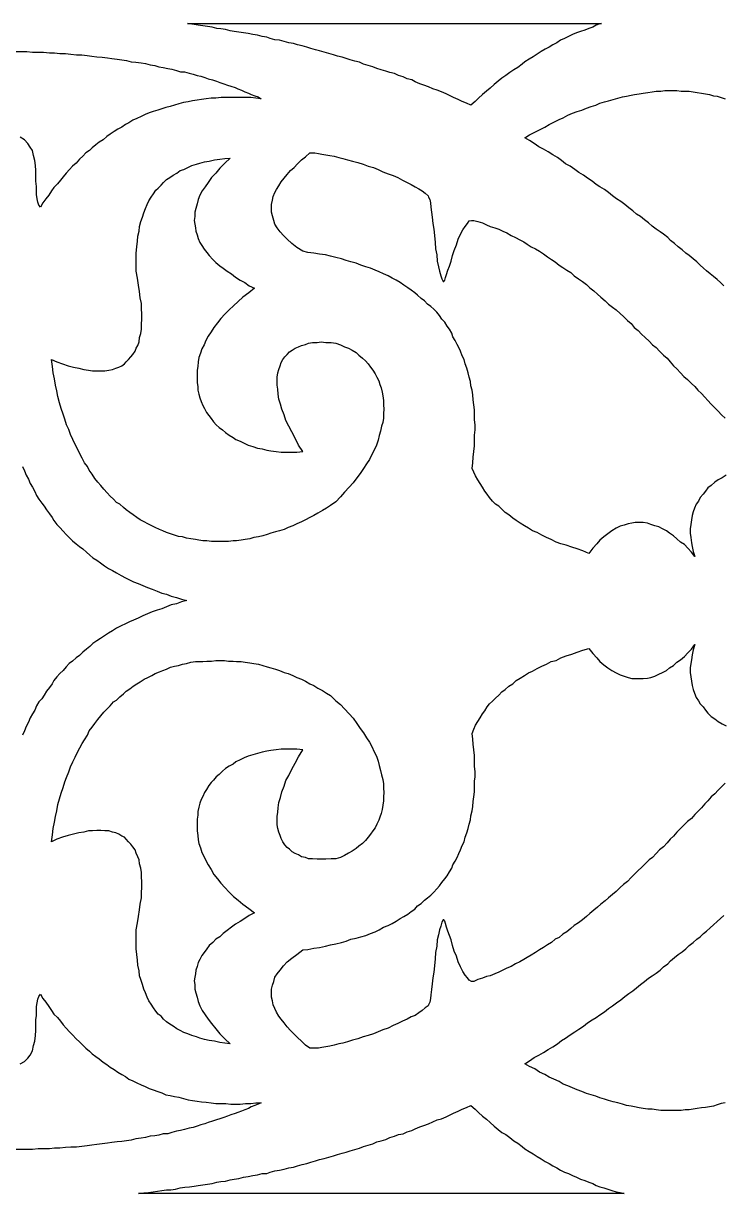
# Model space of a CAD drawing. Extents: x -372 to 372, y -358 to 358.
# Drawn here: x -160.5 to -119.2, y -146.8 to -77.5 of the extents above; entities that cross this region are included whole.
import ezdxf

# ---------------------------------------------------------------- set-up
doc = ezdxf.new("R2010")
doc.units = 0
doc.layers.add('LAYER_1', color=18, linetype='CONTINUOUS')

msp = doc.modelspace()

# ---------------------------------------------------------------- linework, layer by layer
at = {"layer": 'LAYER_1'}
for points in [[(-126.423, -77.538), (-126.629, -77.613), (-126.835, -77.724), (-127.076, -77.799), (-127.316, -77.911), (-127.556, -77.985), (-127.796, -78.06), (-128.037, -78.171), (-128.277, -78.283), (-128.517, -78.395), (-128.758, -78.507), (-128.964, -78.656), (-129.204, -78.768), (-129.41, -78.917), (-129.65, -79.029), (-129.89, -79.178), (-130.131, -79.327), (-130.371, -79.476), (-130.611, -79.625), (-130.852, -79.774), (-131.023, -79.923), (-131.263, -80.109), (-131.504, -80.258), (-131.744, -80.407), (-131.984, -80.594), (-132.225, -80.743), (-132.431, -80.929), (-132.671, -81.115), (-132.911, -81.339), (-133.117, -81.525), (-133.357, -81.711), (-133.598, -81.935), (-133.804, -82.121), (-134.044, -82.345), (-134.319, -82.233), (-134.559, -82.121), (-134.799, -82.01), (-135.074, -81.898), (-135.28, -81.786), (-135.52, -81.674), (-135.795, -81.562), (-136.035, -81.451), (-136.31, -81.376), (-136.55, -81.264), (-136.824, -81.153), (-137.065, -81.078), (-137.339, -80.966), (-137.545, -80.854), (-137.82, -80.78), (-138.06, -80.668), (-138.335, -80.594), (-138.575, -80.482), (-138.85, -80.407), (-139.09, -80.333), (-139.365, -80.258), (-139.605, -80.184), (-139.845, -80.072), (-140.12, -79.997), (-140.394, -79.923), (-140.635, -79.811), (-140.909, -79.737), (-141.184, -79.662), (-141.424, -79.587), (-141.665, -79.513), (-141.939, -79.438), (-142.179, -79.364), (-142.454, -79.289), (-142.729, -79.215), (-143.003, -79.14), (-143.244, -79.066), (-143.518, -78.991), (-143.759, -78.917), (-144.033, -78.842), (-144.308, -78.768), (-144.548, -78.693), (-144.823, -78.656), (-145.097, -78.581), (-145.372, -78.507), (-145.647, -78.47), (-145.921, -78.395), (-146.127, -78.321), (-146.402, -78.283), (-146.676, -78.209), (-146.951, -78.171), (-147.226, -78.097), (-147.5, -78.06), (-147.775, -78.022), (-148.049, -77.985), (-148.29, -77.948), (-148.564, -77.873), (-148.839, -77.836), (-149.079, -77.799), (-149.354, -77.724), (-149.628, -77.687), (-149.903, -77.65), (-150.178, -77.613), (-150.418, -77.575), (-150.693, -77.538), (-150.807, -77.507), (-126.323, -77.507)], [(-148.599, -85.773), (-148.908, -86.071), (-149.148, -86.369), (-149.388, -86.63), (-149.594, -86.928), (-149.766, -87.189), (-149.937, -87.413), (-150.075, -87.674), (-150.178, -87.934), (-150.246, -88.195), (-150.315, -88.456), (-150.384, -88.68), (-150.384, -88.941), (-150.418, -89.164), (-150.384, -89.388), (-150.349, -89.611), (-150.315, -89.798), (-150.246, -90.021), (-150.178, -90.245), (-150.075, -90.468), (-149.972, -90.655), (-149.834, -90.878), (-149.663, -91.064), (-149.525, -91.251), (-149.32, -91.474), (-149.148, -91.661), (-148.908, -91.847), (-148.702, -91.996), (-148.461, -92.182), (-148.221, -92.331), (-147.981, -92.518), (-147.706, -92.704), (-147.432, -92.853), (-147.157, -93.039), (-146.848, -93.188), (-147.191, -93.449), (-147.535, -93.71), (-147.809, -93.971), (-148.084, -94.232), (-148.358, -94.455), (-148.599, -94.716), (-148.839, -94.977), (-149.045, -95.238), (-149.251, -95.499), (-149.423, -95.76), (-149.594, -96.02), (-149.731, -96.281), (-149.834, -96.542), (-149.972, -96.766), (-150.04, -97.027), (-150.143, -97.287), (-150.178, -97.548), (-150.212, -97.809), (-150.246, -98.033), (-150.246, -98.294), (-150.246, -98.554), (-150.246, -98.778), (-150.212, -99.002), (-150.212, -99.225), (-150.143, -99.449), (-150.075, -99.672), (-150.006, -99.896), (-149.903, -100.119), (-149.8, -100.306), (-149.697, -100.529), (-149.56, -100.716), (-149.423, -100.902), (-149.285, -101.088), (-149.114, -101.275), (-148.942, -101.424), (-148.736, -101.573), (-148.564, -101.722), (-148.358, -101.871), (-148.118, -102.02), (-147.946, -102.132), (-147.706, -102.243), (-147.466, -102.355), (-147.226, -102.467), (-146.951, -102.542), (-146.676, -102.653), (-146.402, -102.691), (-146.127, -102.765), (-145.887, -102.802), (-145.578, -102.84), (-145.269, -102.877), (-144.342, -102.877), (-143.999, -102.84), (-144.239, -102.467), (-144.445, -102.057), (-144.651, -101.684), (-144.823, -101.349), (-144.994, -101.014), (-145.097, -100.678), (-145.235, -100.343), (-145.303, -100.045), (-145.406, -99.747), (-145.441, -99.449), (-145.475, -99.151), (-145.509, -98.927), (-145.509, -98.666), (-145.509, -98.443), (-145.475, -98.182), (-145.406, -97.995), (-145.338, -97.772), (-145.269, -97.586), (-145.166, -97.399), (-145.063, -97.25), (-144.926, -97.101), (-144.788, -96.952), (-144.617, -96.84), (-144.445, -96.728), (-144.239, -96.654), (-144.067, -96.579), (-143.827, -96.505), (-143.656, -96.43), (-143.415, -96.393), (-143.141, -96.393), (-142.9, -96.356), (-142.626, -96.393), (-142.317, -96.393), (-142.042, -96.43), (-141.768, -96.542), (-141.527, -96.654), (-141.287, -96.728), (-141.081, -96.84), (-140.841, -96.989), (-140.669, -97.138), (-140.463, -97.325), (-140.292, -97.474), (-140.12, -97.66), (-139.983, -97.846), (-139.845, -98.033), (-139.708, -98.256), (-139.605, -98.443), (-139.502, -98.666), (-139.433, -98.89), (-139.365, -99.076), (-139.296, -99.337), (-139.262, -99.56), (-139.227, -99.821), (-139.227, -100.082), (-139.193, -100.343), (-139.227, -100.604), (-139.227, -100.865), (-139.262, -101.126), (-139.33, -101.349), (-139.399, -101.647), (-139.468, -101.908), (-139.536, -102.169), (-139.639, -102.467), (-139.777, -102.765), (-139.914, -103.026), (-140.051, -103.324), (-140.223, -103.585), (-140.394, -103.846), (-140.6, -104.144), (-140.806, -104.405), (-141.012, -104.703), (-141.253, -104.964), (-141.527, -105.262), (-141.768, -105.523), (-142.042, -105.821), (-142.351, -106.044), (-142.591, -106.193), (-142.832, -106.342), (-143.106, -106.491), (-143.347, -106.64), (-143.587, -106.752), (-143.827, -106.901), (-144.067, -107.013), (-144.342, -107.125), (-144.582, -107.237), (-144.857, -107.348), (-145.097, -107.46), (-145.372, -107.535), (-145.612, -107.609), (-145.887, -107.684), (-146.093, -107.758), (-146.367, -107.833), (-146.608, -107.907), (-146.882, -107.945), (-147.123, -108.019), (-147.397, -108.056), (-147.637, -108.094), (-147.912, -108.131), (-148.118, -108.131), (-148.393, -108.168), (-149.388, -108.168), (-149.663, -108.131), (-149.903, -108.131), (-150.143, -108.094), (-150.349, -108.056), (-150.624, -108.019), (-150.864, -107.982), (-151.105, -107.907), (-151.345, -107.87), (-151.585, -107.796), (-151.825, -107.721), (-152.066, -107.647), (-152.272, -107.535), (-152.478, -107.46), (-152.718, -107.348), (-152.924, -107.237), (-153.164, -107.125), (-153.37, -107.013), (-153.61, -106.901), (-153.816, -106.752), (-154.022, -106.603), (-154.228, -106.454), (-154.434, -106.305), (-154.606, -106.156), (-154.812, -105.97), (-155.018, -105.858), (-155.189, -105.672), (-155.395, -105.485), (-155.567, -105.299), (-155.773, -105.075), (-155.945, -104.852), (-156.116, -104.666), (-156.288, -104.442), (-156.46, -104.181), (-156.631, -103.958), (-156.734, -103.734), (-156.906, -103.51), (-157.043, -103.25), (-157.18, -102.989), (-157.318, -102.691), (-157.455, -102.43), (-157.592, -102.132), (-157.73, -101.834), (-157.833, -101.535), (-157.97, -101.275), (-158.073, -100.939), (-158.176, -100.641), (-158.279, -100.306), (-158.382, -99.97), (-158.485, -99.598), (-158.554, -99.262), (-158.622, -98.927), (-158.691, -98.554), (-158.759, -98.182), (-158.794, -97.809), (-158.862, -97.399), (-158.554, -97.548), (-158.21, -97.66), (-157.867, -97.772), (-157.558, -97.846), (-157.249, -97.921), (-156.94, -97.995), (-156.666, -98.033), (-156.425, -98.07), (-155.704, -98.07), (-155.464, -98.033), (-155.258, -97.995), (-155.052, -97.921), (-154.881, -97.846), (-154.709, -97.772), (-154.537, -97.66), (-154.434, -97.548), (-154.297, -97.399), (-154.16, -97.25), (-154.057, -97.101), (-153.919, -96.915), (-153.851, -96.728), (-153.748, -96.579), (-153.679, -96.356), (-153.645, -96.095), (-153.576, -95.871), (-153.542, -95.611), (-153.542, -95.312), (-153.507, -95.014), (-153.507, -94.716), (-153.542, -94.381), (-153.542, -94.083), (-153.61, -93.747), (-153.645, -93.375), (-153.713, -93.002), (-153.782, -92.592), (-153.851, -92.182), (-153.851, -91.847), (-153.851, -91.474), (-153.851, -91.102), (-153.816, -90.729), (-153.782, -90.394), (-153.748, -90.096), (-153.679, -89.798), (-153.645, -89.537), (-153.576, -89.239), (-153.473, -88.978), (-153.404, -88.717), (-153.301, -88.456), (-153.198, -88.233), (-153.096, -88.009), (-152.958, -87.785), (-152.821, -87.599), (-152.684, -87.375), (-152.546, -87.264), (-152.375, -87.077), (-152.237, -86.928), (-152.066, -86.742), (-151.86, -86.63), (-151.654, -86.481), (-151.448, -86.369), (-151.242, -86.22), (-151.036, -86.146), (-150.796, -86.034), (-150.555, -85.922), (-150.281, -85.848), (-150.075, -85.773), (-149.8, -85.699), (-149.525, -85.661), (-149.217, -85.587), (-148.908, -85.55), (-148.599, -85.512), (-148.29, -85.475)], [(-148.393, -115.248), (-148.118, -115.248), (-147.912, -115.285), (-147.637, -115.285), (-147.397, -115.323), (-147.123, -115.36), (-146.882, -115.397), (-146.608, -115.435), (-146.367, -115.509), (-146.093, -115.584), (-145.887, -115.658), (-145.612, -115.733), (-145.372, -115.807), (-145.097, -115.919), (-144.857, -115.993), (-144.582, -116.105), (-144.342, -116.217), (-144.067, -116.329), (-143.827, -116.441), (-143.587, -116.59), (-143.347, -116.701), (-143.106, -116.851), (-142.832, -117), (-142.591, -117.149), (-142.351, -117.298), (-142.042, -117.596), (-141.768, -117.819), (-141.527, -118.08), (-141.253, -118.378), (-141.012, -118.639), (-140.806, -118.937), (-140.6, -119.235), (-140.394, -119.496), (-140.223, -119.794), (-140.051, -120.055), (-139.914, -120.316), (-139.777, -120.614), (-139.639, -120.875), (-139.536, -121.173), (-139.468, -121.434), (-139.399, -121.732), (-139.33, -121.993), (-139.262, -122.254), (-139.227, -122.515), (-139.227, -122.775), (-139.193, -123.036), (-139.227, -123.297), (-139.227, -123.521), (-139.262, -123.781), (-139.296, -124.042), (-139.365, -124.266), (-139.433, -124.489), (-139.502, -124.676), (-139.605, -124.899), (-139.708, -125.123), (-139.845, -125.309), (-139.983, -125.496), (-140.12, -125.682), (-140.292, -125.868), (-140.463, -126.055), (-140.669, -126.204), (-140.841, -126.353), (-141.081, -126.502), (-141.287, -126.613), (-141.527, -126.763), (-141.768, -126.874), (-142.042, -126.949), (-142.317, -126.949), (-142.626, -126.986), (-143.141, -126.986), (-143.415, -126.949), (-143.656, -126.949), (-143.827, -126.874), (-144.067, -126.837), (-144.239, -126.725), (-144.445, -126.651), (-144.617, -126.539), (-144.788, -126.39), (-144.926, -126.278), (-145.063, -126.129), (-145.166, -125.943), (-145.269, -125.756), (-145.338, -125.57), (-145.406, -125.384), (-145.475, -125.16), (-145.509, -124.937), (-145.509, -124.676), (-145.509, -124.452), (-145.475, -124.191), (-145.441, -123.931), (-145.406, -123.632), (-145.303, -123.334), (-145.235, -122.999), (-145.097, -122.664), (-144.994, -122.328), (-144.823, -122.03), (-144.651, -121.657), (-144.445, -121.285), (-144.239, -120.912), (-143.999, -120.502), (-144.342, -120.465), (-145.269, -120.465), (-145.578, -120.502), (-145.887, -120.54), (-146.127, -120.577), (-146.402, -120.651), (-146.676, -120.726), (-146.951, -120.8), (-147.226, -120.875), (-147.466, -120.987), (-147.706, -121.099), (-147.946, -121.21), (-148.118, -121.359), (-148.358, -121.471), (-148.564, -121.62), (-148.736, -121.769), (-148.942, -121.956), (-149.114, -122.105), (-149.285, -122.291), (-149.423, -122.44), (-149.56, -122.626), (-149.697, -122.85), (-149.8, -123.036), (-149.903, -123.26), (-150.006, -123.446), (-150.075, -123.67), (-150.143, -123.893), (-150.212, -124.154), (-150.212, -124.378), (-150.246, -124.601), (-150.246, -124.825), (-150.246, -125.048), (-150.246, -125.309), (-150.212, -125.57), (-150.178, -125.831), (-150.143, -126.055), (-150.04, -126.315), (-149.972, -126.576), (-149.834, -126.837), (-149.731, -127.061), (-149.594, -127.321), (-149.423, -127.582), (-149.251, -127.88), (-149.045, -128.141), (-148.839, -128.402), (-148.599, -128.663), (-148.358, -128.924), (-148.084, -129.185), (-147.809, -129.408), (-147.535, -129.632), (-147.191, -129.893), (-146.848, -130.153), (-147.157, -130.302), (-147.432, -130.489), (-147.706, -130.675), (-147.981, -130.824), (-148.221, -131.01), (-148.461, -131.197), (-148.702, -131.383), (-148.908, -131.569), (-149.148, -131.718), (-149.32, -131.905), (-149.525, -132.091), (-149.663, -132.277), (-149.834, -132.501), (-149.972, -132.687), (-150.075, -132.911), (-150.178, -133.097), (-150.246, -133.321), (-150.315, -133.544), (-150.349, -133.768), (-150.384, -133.954), (-150.418, -134.178), (-150.384, -134.401), (-150.384, -134.662), (-150.315, -134.886), (-150.246, -135.147), (-150.178, -135.408), (-150.075, -135.668), (-149.937, -135.929), (-149.766, -136.19), (-149.594, -136.451), (-149.388, -136.712), (-149.148, -137.01), (-148.908, -137.308), (-148.599, -137.606), (-148.29, -137.904), (-148.599, -137.867), (-148.908, -137.83), (-149.217, -137.755), (-149.525, -137.718), (-149.8, -137.643), (-150.075, -137.569), (-150.281, -137.494), (-150.555, -137.42), (-150.796, -137.308), (-151.036, -137.233), (-151.242, -137.122), (-151.448, -137.01), (-151.654, -136.861), (-151.86, -136.749), (-152.066, -136.6), (-152.237, -136.451), (-152.375, -136.265), (-152.546, -136.153), (-152.684, -135.966), (-152.821, -135.78), (-152.958, -135.557), (-153.096, -135.37), (-153.198, -135.147), (-153.301, -134.886), (-153.404, -134.662), (-153.473, -134.401), (-153.576, -134.103), (-153.645, -133.88), (-153.679, -133.582), (-153.748, -133.246), (-153.782, -132.948), (-153.816, -132.613), (-153.851, -132.277), (-153.851, -131.905), (-153.851, -131.569), (-153.851, -131.16), (-153.782, -130.75), (-153.713, -130.377), (-153.645, -129.967), (-153.61, -129.632), (-153.542, -129.259), (-153.542, -128.961), (-153.507, -128.626), (-153.507, -128.328), (-153.542, -128.029), (-153.542, -127.769), (-153.576, -127.508), (-153.645, -127.247), (-153.679, -127.023), (-153.748, -126.837), (-153.851, -126.613), (-153.919, -126.427), (-154.057, -126.241), (-154.16, -126.092), (-154.297, -125.943), (-154.434, -125.794), (-154.537, -125.682), (-154.709, -125.607), (-154.881, -125.496), (-155.052, -125.421), (-155.258, -125.384), (-155.464, -125.309), (-155.704, -125.309), (-155.945, -125.272), (-156.185, -125.272), (-156.425, -125.309), (-156.666, -125.309), (-156.94, -125.384), (-157.249, -125.421), (-157.558, -125.496), (-157.867, -125.57), (-158.21, -125.682), (-158.554, -125.794), (-158.862, -125.943), (-158.794, -125.533), (-158.759, -125.16), (-158.691, -124.788), (-158.622, -124.452), (-158.554, -124.117), (-158.485, -123.744), (-158.382, -123.409), (-158.279, -123.073), (-158.176, -122.738), (-158.073, -122.403), (-157.97, -122.142), (-157.833, -121.807), (-157.73, -121.508), (-157.592, -121.21), (-157.455, -120.949), (-157.318, -120.651), (-157.18, -120.391), (-157.043, -120.13), (-156.906, -119.906), (-156.734, -119.645), (-156.631, -119.384), (-156.46, -119.161), (-156.288, -118.937), (-156.116, -118.714), (-155.945, -118.49), (-155.773, -118.267), (-155.567, -118.08), (-155.395, -117.894), (-155.189, -117.67), (-155.018, -117.559), (-154.812, -117.372), (-154.606, -117.186), (-154.434, -117.037), (-154.228, -116.888), (-154.022, -116.739), (-153.816, -116.59), (-153.61, -116.478), (-153.37, -116.329), (-153.164, -116.217), (-152.924, -116.105), (-152.718, -115.993), (-152.478, -115.882), (-152.272, -115.807), (-152.066, -115.733), (-151.825, -115.621), (-151.585, -115.546), (-151.345, -115.509), (-151.105, -115.435), (-150.864, -115.397), (-150.624, -115.323), (-150.349, -115.285), (-149.903, -115.285), (-149.663, -115.248), (-149.388, -115.248), (-149.148, -115.211), (-148.633, -115.211)], [(-133.804, -141.78), (-133.598, -141.966), (-133.357, -142.189), (-133.117, -142.376), (-132.911, -142.562), (-132.671, -142.786), (-132.431, -142.972), (-132.225, -143.158), (-131.984, -143.27), (-131.744, -143.456), (-131.504, -143.643), (-131.263, -143.792), (-131.023, -143.978), (-130.852, -144.127), (-130.611, -144.276), (-130.371, -144.425), (-130.131, -144.574), (-129.89, -144.723), (-129.65, -144.872), (-129.41, -144.984), (-129.204, -145.133), (-128.964, -145.245), (-128.758, -145.394), (-128.517, -145.506), (-128.277, -145.58), (-128.037, -145.692), (-127.796, -145.804), (-127.556, -145.916), (-127.316, -145.99), (-127.076, -146.102), (-126.835, -146.177), (-126.629, -146.288), (-126.423, -146.363), (-126.183, -146.437), (-125.943, -146.512), (-125.702, -146.586), (-125.462, -146.661), (-125.222, -146.698), (-124.982, -146.772), (-153.709, -146.772), (-153.404, -146.736), (-153.13, -146.698), (-152.855, -146.661), (-152.581, -146.624), (-152.34, -146.586), (-152.066, -146.549), (-151.791, -146.549), (-151.516, -146.512), (-151.242, -146.437), (-150.967, -146.4), (-150.693, -146.363), (-150.418, -146.326), (-150.178, -146.288), (-149.903, -146.251), (-149.628, -146.214), (-149.354, -146.177), (-149.079, -146.102), (-148.839, -146.065), (-148.564, -146.028), (-148.29, -145.953), (-148.049, -145.916), (-147.775, -145.878), (-147.5, -145.804), (-147.226, -145.767), (-146.951, -145.692), (-146.676, -145.655), (-146.402, -145.58), (-146.127, -145.58), (-145.921, -145.506), (-145.647, -145.431), (-145.372, -145.394), (-145.097, -145.32), (-144.823, -145.245), (-144.548, -145.208), (-144.308, -145.133), (-144.033, -145.059), (-143.759, -144.984), (-143.518, -144.91), (-143.244, -144.835), (-143.003, -144.761), (-142.729, -144.686), (-142.454, -144.612), (-142.179, -144.537), (-141.939, -144.462), (-141.665, -144.388), (-141.424, -144.313), (-141.184, -144.239), (-140.909, -144.164), (-140.635, -144.09), (-140.394, -143.978), (-140.12, -143.904), (-139.845, -143.829), (-139.605, -143.717), (-139.365, -143.643), (-139.09, -143.568), (-138.85, -143.456), (-138.575, -143.382), (-138.335, -143.27), (-138.06, -143.233), (-137.82, -143.121), (-137.545, -143.046), (-137.339, -142.935), (-137.065, -142.823), (-136.824, -142.748), (-136.55, -142.637), (-136.31, -142.525), (-136.035, -142.413), (-135.795, -142.338), (-135.52, -142.227), (-135.28, -142.115), (-135.074, -142.003), (-134.799, -141.891), (-134.559, -141.78), (-134.319, -141.668), (-134.044, -141.556)]]:
    msp.add_lwpolyline(points, close=True, dxfattribs=at)
for points in [[(-163.121, -79.178), (-160.327, -79.178), (-159.984, -79.215), (-159.332, -79.215), (-158.988, -79.252), (-158.679, -79.252), (-158.37, -79.289), (-158.027, -79.289), (-157.718, -79.327), (-157.375, -79.364), (-157.066, -79.364), (-156.757, -79.401), (-156.482, -79.438), (-156.174, -79.476), (-155.865, -79.513), (-155.556, -79.55), (-155.281, -79.587), (-154.972, -79.625), (-154.697, -79.662), (-154.423, -79.699), (-154.148, -79.774), (-153.874, -79.811), (-153.565, -79.848), (-153.29, -79.886), (-153.015, -79.96), (-152.741, -79.997), (-152.501, -80.072), (-152.26, -80.109), (-151.986, -80.184), (-151.745, -80.221), (-151.471, -80.295), (-151.23, -80.37), (-150.99, -80.37), (-150.716, -80.445), (-150.475, -80.519), (-150.235, -80.594), (-150.029, -80.631), (-149.789, -80.705), (-149.583, -80.78), (-149.342, -80.854), (-149.102, -80.929), (-148.896, -81.003), (-148.656, -81.078), (-148.45, -81.153), (-148.244, -81.227), (-148.004, -81.302), (-147.832, -81.376), (-147.626, -81.451), (-147.42, -81.562), (-147.214, -81.637), (-147.043, -81.711), (-146.837, -81.786), (-146.631, -81.861), (-146.459, -81.972), (-146.768, -81.935), (-147.077, -81.898), (-148.828, -81.898), (-149.136, -81.935), (-149.411, -81.935), (-149.72, -81.972), (-149.995, -82.01), (-150.235, -82.047), (-150.51, -82.084), (-150.784, -82.159), (-151.059, -82.196), (-151.333, -82.27), (-151.574, -82.345), (-151.848, -82.419), (-152.089, -82.494), (-152.329, -82.569), (-152.569, -82.643), (-152.844, -82.718), (-153.084, -82.792), (-153.324, -82.904), (-153.565, -83.016), (-153.805, -83.127), (-154.045, -83.239), (-154.286, -83.388), (-154.491, -83.5), (-154.697, -83.649), (-154.938, -83.761), (-155.144, -83.91), (-155.384, -84.059), (-155.59, -84.208), (-155.796, -84.394), (-156.036, -84.543), (-156.242, -84.693), (-156.448, -84.879), (-156.62, -85.028), (-156.826, -85.177), (-156.997, -85.363), (-157.203, -85.55), (-157.409, -85.773), (-157.615, -85.959), (-157.787, -86.146), (-157.993, -86.369), (-158.164, -86.593), (-158.336, -86.779), (-158.508, -87.003), (-158.714, -87.226), (-158.851, -87.413), (-159.023, -87.674), (-159.194, -87.897), (-159.366, -88.121), (-159.503, -88.382), (-159.606, -88.27), (-159.675, -88.083), (-159.709, -87.897), (-159.744, -87.636), (-159.744, -87.375), (-159.744, -87.152), (-159.778, -86.854), (-159.778, -86.556), (-159.778, -86.22), (-159.812, -85.922), (-159.847, -85.624), (-159.915, -85.326), (-159.984, -85.028), (-160.121, -84.842), (-160.258, -84.618), (-160.464, -84.394), (-160.705, -84.245)], [(-119.077, -93.039), (-119.283, -92.853), (-119.489, -92.667), (-119.695, -92.48), (-119.901, -92.331), (-120.107, -92.145), (-120.279, -91.996), (-120.485, -91.81), (-120.691, -91.623), (-120.897, -91.437), (-121.137, -91.251), (-121.343, -91.102), (-121.549, -90.915), (-121.789, -90.729), (-121.995, -90.543), (-122.235, -90.356), (-122.407, -90.17), (-122.647, -89.984), (-122.853, -89.835), (-123.094, -89.686), (-123.334, -89.499), (-123.54, -89.313), (-123.78, -89.127), (-124.02, -88.941), (-124.261, -88.791), (-124.467, -88.605), (-124.707, -88.419), (-124.947, -88.233), (-125.188, -88.046), (-125.428, -87.897), (-125.668, -87.711), (-125.908, -87.525), (-126.149, -87.338), (-126.423, -87.189), (-126.629, -87.04), (-126.87, -86.854), (-127.144, -86.667), (-127.385, -86.481), (-127.659, -86.332), (-127.899, -86.146), (-128.174, -85.959), (-128.449, -85.81), (-128.689, -85.624), (-128.929, -85.438), (-129.204, -85.289), (-129.478, -85.102), (-129.753, -84.953), (-130.028, -84.804), (-130.302, -84.618), (-130.577, -84.432), (-130.852, -84.283), (-130.577, -84.096), (-130.268, -83.947), (-129.993, -83.798), (-129.684, -83.649), (-129.41, -83.5), (-129.135, -83.351), (-128.826, -83.202), (-128.586, -83.09), (-128.311, -82.941), (-128.037, -82.829), (-127.762, -82.718), (-127.488, -82.643), (-127.213, -82.531), (-126.938, -82.419), (-126.664, -82.345), (-126.423, -82.233), (-126.149, -82.159), (-125.908, -82.084), (-125.634, -82.01), (-125.359, -81.935), (-125.085, -81.861), (-124.844, -81.823), (-124.57, -81.749), (-124.364, -81.711), (-124.089, -81.674), (-123.849, -81.637), (-123.574, -81.6), (-123.334, -81.562), (-123.094, -81.525), (-122.819, -81.525), (-122.579, -81.488), (-121.858, -81.488), (-121.618, -81.525), (-121.137, -81.525), (-120.897, -81.562), (-120.656, -81.6), (-120.416, -81.637), (-120.176, -81.674), (-119.936, -81.711), (-119.695, -81.786), (-119.489, -81.823), (-119.249, -81.898), (-119.009, -81.972)], [(-118.94, -104.256), (-119.18, -104.405), (-119.421, -104.516), (-119.627, -104.666), (-119.833, -104.852), (-120.039, -105.001), (-120.176, -105.187), (-120.313, -105.374), (-120.485, -105.56), (-120.588, -105.783), (-120.725, -105.97), (-120.828, -106.193), (-120.897, -106.417), (-120.965, -106.64), (-121, -106.901), (-121.034, -107.162), (-121.068, -107.423), (-121.068, -107.684), (-121.034, -107.945), (-121, -108.243), (-120.965, -108.466), (-120.897, -108.764), (-120.794, -109.063), (-121, -108.802), (-121.206, -108.578), (-121.412, -108.355), (-121.652, -108.206), (-121.858, -108.019), (-122.064, -107.833), (-122.304, -107.684), (-122.476, -107.535), (-122.716, -107.423), (-122.922, -107.311), (-123.162, -107.237), (-123.403, -107.162), (-123.609, -107.088), (-123.849, -107.05), (-124.329, -107.05), (-124.535, -107.088), (-124.741, -107.125), (-124.982, -107.199), (-125.222, -107.274), (-125.462, -107.386), (-125.702, -107.535), (-125.943, -107.721), (-126.183, -107.907), (-126.423, -108.094), (-126.595, -108.317), (-126.835, -108.578), (-127.076, -108.876), (-127.419, -108.727), (-127.762, -108.615), (-128.071, -108.504), (-128.414, -108.392), (-128.723, -108.317), (-128.998, -108.206), (-129.307, -108.056), (-129.581, -107.945), (-129.856, -107.796), (-130.131, -107.647), (-130.405, -107.535), (-130.646, -107.386), (-130.886, -107.237), (-131.126, -107.088), (-131.366, -106.939), (-131.572, -106.79), (-131.813, -106.603), (-132.019, -106.454), (-132.225, -106.268), (-132.396, -106.082), (-132.602, -105.97), (-132.774, -105.783), (-132.946, -105.56), (-133.083, -105.374), (-133.22, -105.187), (-133.357, -104.964), (-133.495, -104.74), (-133.632, -104.516), (-133.769, -104.293), (-133.872, -104.069), (-133.975, -103.846), (-133.941, -103.51), (-133.907, -103.175), (-133.872, -102.84), (-133.838, -102.504), (-133.838, -102.206), (-133.838, -101.871), (-133.804, -101.573), (-133.804, -101.275), (-133.838, -100.976), (-133.838, -100.678), (-133.838, -100.38), (-133.872, -100.082), (-133.907, -99.784), (-133.941, -99.486), (-133.975, -99.225), (-134.044, -98.964), (-134.078, -98.703), (-134.147, -98.443), (-134.216, -98.182), (-134.284, -97.921), (-134.387, -97.66), (-134.456, -97.399), (-134.559, -97.176), (-134.662, -96.915), (-134.765, -96.691), (-134.868, -96.505), (-134.971, -96.281), (-135.108, -96.058), (-135.177, -95.834), (-135.314, -95.611), (-135.451, -95.424), (-135.589, -95.201), (-135.76, -95.014), (-135.898, -94.791), (-136.069, -94.604), (-136.241, -94.418), (-136.413, -94.269), (-136.619, -94.12), (-136.79, -93.934), (-136.996, -93.785), (-137.202, -93.598), (-137.374, -93.449), (-137.58, -93.3), (-137.786, -93.151), (-138.026, -93.002), (-138.232, -92.853), (-138.472, -92.704), (-138.712, -92.592), (-138.953, -92.443), (-139.227, -92.331), (-139.468, -92.22), (-139.708, -92.108), (-139.983, -91.996), (-140.257, -91.922), (-140.566, -91.81), (-140.841, -91.698), (-141.15, -91.623), (-141.424, -91.549), (-141.699, -91.437), (-142.042, -91.363), (-142.351, -91.288), (-142.66, -91.214), (-143.003, -91.176), (-143.347, -91.102), (-143.69, -91.064), (-143.999, -90.99), (-144.342, -90.766), (-144.651, -90.543), (-144.926, -90.282), (-145.132, -90.058), (-145.338, -89.835), (-145.509, -89.611), (-145.647, -89.388), (-145.715, -89.164), (-145.784, -88.903), (-145.852, -88.68), (-145.852, -88.456), (-145.852, -88.233), (-145.784, -87.972), (-145.75, -87.748), (-145.647, -87.525), (-145.544, -87.338), (-145.406, -87.115), (-145.269, -86.891), (-145.097, -86.667), (-144.926, -86.444), (-144.72, -86.22), (-144.514, -86.034), (-144.308, -85.81), (-144.067, -85.587), (-143.827, -85.401), (-143.587, -85.177), (-143.278, -85.177), (-143.072, -85.214), (-142.866, -85.251), (-142.626, -85.289), (-142.385, -85.326), (-142.145, -85.363), (-141.871, -85.438), (-141.63, -85.512), (-141.356, -85.587), (-141.047, -85.661), (-140.738, -85.736), (-140.429, -85.848), (-140.12, -85.959), (-139.811, -86.034), (-139.536, -86.146), (-139.262, -86.295), (-138.953, -86.407), (-138.644, -86.518), (-138.369, -86.63), (-138.095, -86.779), (-137.82, -86.928), (-137.58, -87.04), (-137.339, -87.189), (-137.133, -87.301), (-136.927, -87.413), (-136.756, -87.562), (-136.584, -87.711), (-136.55, -87.785), (-136.481, -87.934), (-136.447, -88.121), (-136.413, -88.382), (-136.378, -88.68), (-136.344, -88.978), (-136.31, -89.35), (-136.241, -89.686), (-136.207, -90.058), (-136.172, -90.468), (-136.138, -90.841), (-136.069, -91.214), (-136.035, -91.586), (-135.966, -91.922), (-135.898, -92.182), (-135.829, -92.443), (-135.76, -92.63), (-135.692, -92.779), (-135.657, -92.779), (-135.589, -92.704), (-135.554, -92.555), (-135.486, -92.369), (-135.417, -92.108), (-135.314, -91.884), (-135.211, -91.586), (-135.142, -91.251), (-135.039, -90.953), (-134.902, -90.617), (-134.799, -90.282), (-134.662, -89.984), (-134.525, -89.723), (-134.387, -89.537), (-134.25, -89.35), (-134.147, -89.201), (-134.01, -89.164), (-133.872, -89.164), (-133.632, -89.239), (-133.357, -89.313), (-133.117, -89.425), (-132.911, -89.537), (-132.637, -89.611), (-132.396, -89.686), (-132.156, -89.798), (-131.916, -89.909), (-131.675, -90.058), (-131.401, -90.17), (-131.161, -90.319), (-130.92, -90.431), (-130.714, -90.58), (-130.474, -90.729), (-130.234, -90.841), (-129.993, -90.99), (-129.753, -91.139), (-129.513, -91.325), (-129.273, -91.474), (-129.067, -91.623), (-128.826, -91.81), (-128.62, -91.959), (-128.38, -92.108), (-128.14, -92.257), (-127.934, -92.443), (-127.693, -92.63), (-127.453, -92.779), (-127.213, -92.965), (-127.007, -93.151), (-126.767, -93.338), (-126.561, -93.524), (-126.355, -93.71), (-126.114, -93.934), (-125.908, -94.12), (-125.668, -94.306), (-125.462, -94.455), (-125.222, -94.679), (-125.016, -94.865), (-124.776, -95.089), (-124.57, -95.275), (-124.398, -95.499), (-124.158, -95.685), (-123.952, -95.909), (-123.746, -96.095), (-123.506, -96.319), (-123.3, -96.542), (-123.094, -96.691), (-122.888, -96.915), (-122.647, -97.138), (-122.441, -97.325), (-122.27, -97.548), (-122.064, -97.772), (-121.858, -97.958), (-121.652, -98.182), (-121.446, -98.405), (-121.24, -98.592), (-121, -98.815), (-120.794, -99.002), (-120.622, -99.225), (-120.416, -99.411), (-120.21, -99.635), (-120.039, -99.821), (-119.833, -100.045), (-119.627, -100.268), (-119.421, -100.455), (-119.215, -100.678), (-119.009, -100.865)], [(-160.567, -103.734), (-160.464, -103.995), (-160.361, -104.256), (-160.224, -104.479), (-160.121, -104.74), (-159.984, -104.964), (-159.847, -105.224), (-159.744, -105.448), (-159.606, -105.672), (-159.435, -105.895), (-159.297, -106.082), (-159.16, -106.305), (-158.988, -106.529), (-158.817, -106.752), (-158.714, -106.939), (-158.542, -107.162), (-158.37, -107.348), (-158.164, -107.572), (-157.993, -107.758), (-157.821, -107.945), (-157.615, -108.131), (-157.409, -108.317), (-157.203, -108.466), (-156.997, -108.615), (-156.791, -108.802), (-156.585, -108.988), (-156.414, -109.137), (-156.174, -109.286), (-155.968, -109.435), (-155.727, -109.621), (-155.487, -109.771), (-155.247, -109.882), (-155.006, -110.031), (-154.732, -110.18), (-154.491, -110.329), (-154.251, -110.441), (-154.011, -110.553), (-153.736, -110.665), (-153.462, -110.777), (-153.187, -110.888), (-152.912, -111), (-152.604, -111.112), (-152.329, -111.224), (-152.054, -111.298), (-151.78, -111.41), (-151.471, -111.485), (-151.162, -111.596), (-150.853, -111.671), (-151.162, -111.745), (-151.471, -111.857), (-151.78, -111.932), (-152.054, -112.044), (-152.329, -112.155), (-152.604, -112.23), (-152.912, -112.342), (-153.187, -112.453), (-153.462, -112.565), (-153.736, -112.714), (-154.011, -112.826), (-154.251, -112.938), (-154.491, -113.05), (-154.732, -113.161), (-155.006, -113.311), (-155.247, -113.46), (-155.487, -113.609), (-155.727, -113.758), (-155.968, -113.907), (-156.174, -114.056), (-156.414, -114.205), (-156.585, -114.391), (-156.791, -114.54), (-156.997, -114.727), (-157.203, -114.913), (-157.409, -115.062), (-157.615, -115.248), (-157.821, -115.397), (-157.993, -115.584), (-158.164, -115.807), (-158.37, -115.993), (-158.542, -116.18), (-158.714, -116.403), (-158.817, -116.59), (-158.988, -116.813), (-159.16, -117.037), (-159.297, -117.26), (-159.435, -117.484), (-159.606, -117.67), (-159.744, -117.894), (-159.847, -118.155), (-159.984, -118.378), (-160.121, -118.602), (-160.224, -118.863), (-160.361, -119.124), (-160.464, -119.384), (-160.567, -119.645)], [(-119.009, -122.477), (-119.215, -122.701), (-119.421, -122.887), (-119.627, -123.111), (-119.833, -123.297), (-120.039, -123.521), (-120.21, -123.707), (-120.416, -123.931), (-120.622, -124.154), (-120.794, -124.34), (-121, -124.564), (-121.24, -124.75), (-121.446, -124.974), (-121.652, -125.16), (-121.858, -125.384), (-122.064, -125.607), (-122.27, -125.794), (-122.441, -126.017), (-122.647, -126.241), (-122.888, -126.427), (-123.094, -126.651), (-123.3, -126.874), (-123.506, -127.023), (-123.746, -127.247), (-123.952, -127.471), (-124.158, -127.657), (-124.398, -127.88), (-124.57, -128.067), (-124.776, -128.29), (-125.016, -128.477), (-125.222, -128.663), (-125.462, -128.886), (-125.668, -129.073), (-125.908, -129.259), (-126.114, -129.445), (-126.355, -129.632), (-126.561, -129.818), (-126.767, -130.004), (-127.007, -130.191), (-127.213, -130.377), (-127.453, -130.563), (-127.693, -130.75), (-127.934, -130.899), (-128.14, -131.085), (-128.38, -131.271), (-128.62, -131.42), (-128.826, -131.607), (-129.067, -131.718), (-129.273, -131.905), (-129.513, -132.054), (-129.753, -132.203), (-129.993, -132.352), (-130.234, -132.501), (-130.474, -132.65), (-130.714, -132.799), (-130.92, -132.911), (-131.161, -133.06), (-131.401, -133.172), (-131.675, -133.321), (-131.916, -133.433), (-132.156, -133.544), (-132.396, -133.656), (-132.637, -133.768), (-132.911, -133.88), (-133.117, -133.917), (-133.357, -134.029), (-133.632, -134.103), (-133.872, -134.215), (-134.01, -134.215), (-134.147, -134.141), (-134.25, -133.992), (-134.387, -133.842), (-134.525, -133.619), (-134.662, -133.358), (-134.799, -133.06), (-134.902, -132.725), (-135.039, -132.426), (-135.142, -132.091), (-135.211, -131.756), (-135.314, -131.495), (-135.417, -131.234), (-135.486, -131.01), (-135.554, -130.787), (-135.589, -130.638), (-135.657, -130.563), (-135.692, -130.563), (-135.76, -130.712), (-135.829, -130.936), (-135.898, -131.16), (-135.966, -131.458), (-136.035, -131.756), (-136.069, -132.128), (-136.138, -132.501), (-136.172, -132.874), (-136.207, -133.284), (-136.241, -133.656), (-136.31, -133.992), (-136.344, -134.364), (-136.378, -134.7), (-136.413, -134.998), (-136.447, -135.221), (-136.481, -135.445), (-136.55, -135.594), (-136.584, -135.668), (-136.756, -135.78), (-136.927, -135.929), (-137.133, -136.078), (-137.339, -136.227), (-137.58, -136.302), (-137.82, -136.451), (-138.095, -136.563), (-138.369, -136.712), (-138.644, -136.824), (-138.953, -136.973), (-139.262, -137.084), (-139.536, -137.196), (-139.811, -137.308), (-140.12, -137.42), (-140.429, -137.494), (-140.738, -137.606), (-141.047, -137.681), (-141.356, -137.792), (-141.63, -137.867), (-141.871, -137.904), (-142.145, -137.979), (-142.385, -138.053), (-142.626, -138.09), (-142.866, -138.128), (-143.072, -138.165), (-143.587, -138.165), (-143.827, -137.979), (-144.067, -137.755), (-144.308, -137.532), (-144.514, -137.345), (-144.72, -137.122), (-144.926, -136.898), (-145.097, -136.674), (-145.269, -136.451), (-145.406, -136.265), (-145.544, -136.041), (-145.647, -135.817), (-145.75, -135.594), (-145.784, -135.37), (-145.852, -135.147), (-145.852, -134.923), (-145.852, -134.662), (-145.784, -134.439), (-145.715, -134.215), (-145.647, -133.954), (-145.509, -133.768), (-145.338, -133.544), (-145.132, -133.284), (-144.926, -133.06), (-144.651, -132.836), (-144.342, -132.613), (-143.999, -132.352), (-143.69, -132.315), (-143.347, -132.24), (-143.003, -132.203), (-142.66, -132.128), (-142.351, -132.054), (-142.042, -131.979), (-141.699, -131.905), (-141.424, -131.83), (-141.15, -131.718), (-140.841, -131.644), (-140.566, -131.569), (-140.257, -131.495), (-139.983, -131.383), (-139.708, -131.271), (-139.468, -131.16), (-139.227, -131.01), (-138.953, -130.899), (-138.712, -130.787), (-138.472, -130.638), (-138.232, -130.489), (-138.026, -130.377), (-137.786, -130.228), (-137.58, -130.079), (-137.374, -129.93), (-137.202, -129.744), (-136.996, -129.594), (-136.79, -129.408), (-136.619, -129.259), (-136.413, -129.11), (-136.241, -128.924), (-136.069, -128.737), (-135.898, -128.551), (-135.76, -128.365), (-135.589, -128.141), (-135.451, -127.955), (-135.314, -127.731), (-135.177, -127.508), (-135.108, -127.321), (-134.971, -127.098), (-134.868, -126.874), (-134.765, -126.651), (-134.662, -126.427), (-134.559, -126.166), (-134.456, -125.943), (-134.387, -125.682), (-134.284, -125.421), (-134.216, -125.16), (-134.147, -124.899), (-134.078, -124.639), (-134.044, -124.415), (-133.975, -124.117), (-133.941, -123.856), (-133.907, -123.558), (-133.872, -123.297), (-133.838, -122.999), (-133.838, -122.701), (-133.838, -122.365), (-133.804, -122.105), (-133.804, -121.807), (-133.838, -121.471), (-133.838, -121.173), (-133.838, -120.838), (-133.872, -120.502), (-133.907, -120.167), (-133.941, -119.869), (-133.975, -119.533), (-133.872, -119.273), (-133.769, -119.049), (-133.632, -118.825), (-133.495, -118.602), (-133.357, -118.378), (-133.22, -118.192), (-133.083, -117.968), (-132.946, -117.782), (-132.774, -117.633), (-132.602, -117.447), (-132.396, -117.26), (-132.225, -117.074), (-132.019, -116.925), (-131.813, -116.739), (-131.572, -116.59), (-131.366, -116.403), (-131.126, -116.254), (-130.886, -116.105), (-130.646, -115.956), (-130.405, -115.844), (-130.131, -115.695), (-129.856, -115.546), (-129.581, -115.435), (-129.307, -115.285), (-128.998, -115.211), (-128.723, -115.062), (-128.414, -114.95), (-128.071, -114.838), (-127.762, -114.727), (-127.419, -114.615), (-127.076, -114.503), (-126.835, -114.801), (-126.595, -115.062), (-126.423, -115.285), (-126.183, -115.472), (-125.943, -115.658), (-125.702, -115.807), (-125.462, -115.956), (-125.222, -116.068), (-124.982, -116.143), (-124.741, -116.217), (-124.535, -116.292), (-123.849, -116.292), (-123.609, -116.254), (-123.403, -116.217), (-123.162, -116.143), (-122.922, -116.031), (-122.716, -115.919), (-122.476, -115.807), (-122.304, -115.658), (-122.064, -115.509), (-121.858, -115.323), (-121.652, -115.174), (-121.412, -114.987), (-121.206, -114.764), (-121, -114.54), (-120.794, -114.279), (-120.897, -114.577), (-120.965, -114.876), (-121, -115.174), (-121.034, -115.397), (-121.068, -115.658), (-121.068, -115.919), (-121.034, -116.18), (-121, -116.441), (-120.965, -116.701), (-120.897, -116.925), (-120.828, -117.149), (-120.725, -117.409), (-120.588, -117.596), (-120.485, -117.782), (-120.313, -117.968), (-120.176, -118.155), (-120.039, -118.341), (-119.833, -118.527), (-119.627, -118.676), (-119.421, -118.825), (-119.18, -118.975), (-118.94, -119.086)], [(-119.009, -141.407), (-119.249, -141.444), (-119.489, -141.519), (-119.695, -141.593), (-119.936, -141.63), (-120.176, -141.668), (-120.416, -141.705), (-120.656, -141.742), (-120.897, -141.78), (-121.137, -141.817), (-121.377, -141.817), (-121.618, -141.854), (-122.819, -141.854), (-123.094, -141.817), (-123.334, -141.78), (-123.574, -141.78), (-123.849, -141.742), (-124.089, -141.705), (-124.364, -141.63), (-124.57, -141.593), (-124.844, -141.556), (-125.085, -141.481), (-125.359, -141.407), (-125.634, -141.332), (-125.908, -141.258), (-126.149, -141.183), (-126.423, -141.109), (-126.664, -140.997), (-126.938, -140.922), (-127.213, -140.848), (-127.488, -140.736), (-127.762, -140.624), (-128.037, -140.513), (-128.311, -140.401), (-128.586, -140.289), (-128.826, -140.14), (-129.135, -139.991), (-129.41, -139.879), (-129.684, -139.73), (-129.993, -139.581), (-130.268, -139.395), (-130.577, -139.246), (-130.852, -139.097), (-130.577, -138.91), (-130.302, -138.724), (-130.028, -138.575), (-129.753, -138.426), (-129.478, -138.24), (-129.204, -138.09), (-128.929, -137.904), (-128.689, -137.718), (-128.449, -137.569), (-128.174, -137.382), (-127.899, -137.196), (-127.659, -137.047), (-127.385, -136.861), (-127.144, -136.674), (-126.87, -136.488), (-126.629, -136.339), (-126.423, -136.19), (-126.149, -136.004), (-125.908, -135.817), (-125.668, -135.668), (-125.428, -135.482), (-125.188, -135.296), (-124.947, -135.109), (-124.707, -134.923), (-124.467, -134.774), (-124.261, -134.588), (-124.02, -134.401), (-123.78, -134.215), (-123.54, -134.029), (-123.334, -133.88), (-123.094, -133.731), (-122.853, -133.544), (-122.647, -133.358), (-122.407, -133.172), (-122.235, -132.985), (-121.995, -132.799), (-121.789, -132.613), (-121.549, -132.464), (-121.343, -132.277), (-121.137, -132.091), (-120.897, -131.905), (-120.691, -131.718), (-120.485, -131.569), (-120.279, -131.383), (-120.107, -131.234), (-119.901, -131.048), (-119.695, -130.861), (-119.489, -130.675), (-119.283, -130.489), (-119.077, -130.302)], [(-160.705, -139.097), (-160.464, -138.948), (-160.258, -138.761), (-160.121, -138.575), (-159.984, -138.314), (-159.915, -138.016), (-159.847, -137.755), (-159.812, -137.42), (-159.778, -137.122), (-159.778, -136.824), (-159.778, -136.488), (-159.744, -136.227), (-159.744, -135.966), (-159.744, -135.706), (-159.709, -135.482), (-159.675, -135.258), (-159.606, -135.109), (-159.503, -134.96), (-159.366, -135.221), (-159.194, -135.445), (-159.023, -135.706), (-158.851, -135.929), (-158.714, -136.153), (-158.508, -136.339), (-158.336, -136.563), (-158.164, -136.786), (-157.993, -136.973), (-157.787, -137.196), (-157.615, -137.382), (-157.409, -137.606), (-157.203, -137.792), (-156.997, -137.979), (-156.826, -138.165), (-156.62, -138.351), (-156.448, -138.5), (-156.242, -138.649), (-156.036, -138.798), (-155.796, -138.985), (-155.59, -139.134), (-155.384, -139.283), (-155.144, -139.432), (-154.938, -139.581), (-154.697, -139.73), (-154.491, -139.842), (-154.286, -139.991), (-154.045, -140.103), (-153.805, -140.214), (-153.565, -140.326), (-153.324, -140.438), (-153.084, -140.55), (-152.844, -140.624), (-152.569, -140.736), (-152.329, -140.811), (-152.089, -140.922), (-151.848, -140.96), (-151.574, -141.034), (-151.333, -141.072), (-151.059, -141.146), (-150.784, -141.221), (-150.51, -141.258), (-150.235, -141.295), (-149.995, -141.332), (-149.72, -141.37), (-149.411, -141.407), (-149.136, -141.444), (-148.553, -141.444), (-148.244, -141.481), (-147.695, -141.481), (-147.386, -141.444), (-147.077, -141.444), (-146.768, -141.407), (-146.459, -141.407), (-146.631, -141.481), (-146.837, -141.556), (-147.043, -141.63), (-147.214, -141.742), (-147.42, -141.817), (-147.626, -141.891), (-147.832, -141.966), (-148.004, -142.04), (-148.244, -142.115), (-148.45, -142.189), (-148.656, -142.264), (-148.896, -142.338), (-149.102, -142.413), (-149.342, -142.488), (-149.583, -142.562), (-149.789, -142.637), (-150.029, -142.711), (-150.235, -142.786), (-150.475, -142.86), (-150.716, -142.897), (-150.99, -142.972), (-151.23, -143.046), (-151.471, -143.084), (-151.745, -143.158), (-151.986, -143.233), (-152.26, -143.233), (-152.501, -143.307), (-152.741, -143.345), (-153.015, -143.382), (-153.29, -143.456), (-153.565, -143.494), (-153.874, -143.531), (-154.148, -143.605), (-154.423, -143.643), (-154.697, -143.68), (-154.972, -143.717), (-155.281, -143.754), (-155.556, -143.792), (-155.865, -143.829), (-156.174, -143.866), (-156.482, -143.904), (-156.757, -143.941), (-157.066, -143.978), (-157.375, -144.015), (-157.718, -144.015), (-158.027, -144.053), (-158.37, -144.09), (-158.679, -144.09), (-158.988, -144.127), (-159.641, -144.127), (-159.984, -144.164), (-161.014, -144.164)]]:
    msp.add_lwpolyline(points, dxfattribs=at)

doc.saveas('drawing.dxf')
